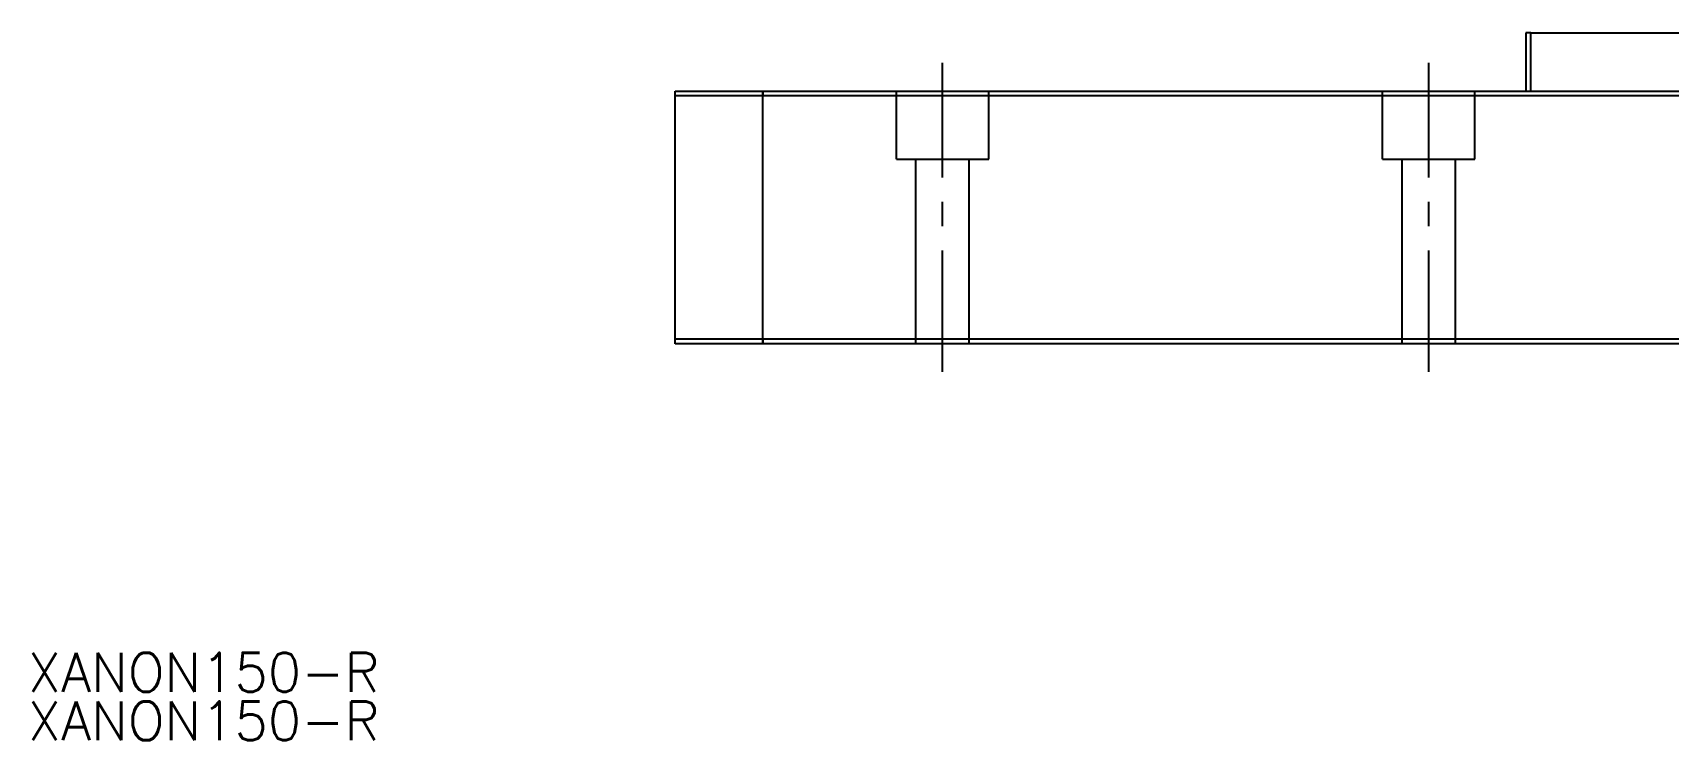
# Model space of a CAD drawing. Extents: x 14 to 733, y 13 to 249.
# Drawn here: x 14.4 to 182.6, y 13.2 to 86 of the extents above; entities that cross this region are included whole.
import ezdxf

# ---------------------------------------------------------------- set-up
doc = ezdxf.new("R2010")
doc.units = 0
doc.header["$LTSCALE"] = 10
doc.linetypes.add('CENTER', pattern=[2, 1.25, -0.25, 0.25, -0.25])
doc.linetypes.add('DASHED', pattern=[3.5, 2, -1.5])
doc.layers.get('0').update_dxf_attribs({"linetype": 'CONTINUOUS'})
doc.layers.add('CENTER', color=1, linetype='CENTER')
doc.styles.get("Standard").update_dxf_attribs({"font": 'txt.shx', "bigfont": '@extfont2.shx'})

msp = doc.modelspace()

# ---------------------------------------------------------------- linework, layer by layer
at = {"color": 7, "linetype": 'CONTINUOUS'}
for p, q in [((167.996115, 86), (167.996115, 80)), ((168.496115, 86), (167.996115, 86)), ((168.496115, 80), (168.496115, 86)), ((168.496115, 86), (207.496115, 86)), ((80.496115, 79.5), (80.496115, 80)), ((80.496115, 80), (89.496115, 80)), ((89.496115, 79.5), (80.496115, 79.5)), ((80.496115, 54.5), (80.496115, 79.5)), ((89.496115, 80), (89.496115, 79.5)), ((89.496115, 79.5), (89.496115, 80)), ((89.496115, 80), (326.496115, 80)), ((89.496115, 77), (89.496115, 79.5)), ((89.496115, 54.5), (89.496115, 79.5)), ((326.496115, 79.5), (89.496115, 79.5)), ((89.496115, 73), (89.496115, 77)), ((89.496115, 61), (89.496115, 73)), ((89.496115, 57), (89.496115, 61)), ((89.496115, 54.5), (89.496115, 57)), ((80.496115, 54.5), (89.496115, 54.5)), ((80.496115, 54), (80.496115, 54.5)), ((89.496115, 54), (80.496115, 54)), ((89.496115, 54.5), (89.496115, 54)), ((89.496115, 54.5), (326.496115, 54.5)), ((89.496115, 54), (89.496115, 54.5)), ((326.496115, 54), (89.496115, 54))]:
    msp.add_line(p, q, dxfattribs=at)
at = {"color": 3, "linetype": 'DASHED'}
for p, q in [((103.246115, 73), (103.246115, 80)), ((112.746115, 73), (112.746115, 80)), ((153.246115, 73), (153.246115, 80)), ((162.746115, 73), (162.746115, 80)), ((103.246115, 73), (112.746115, 73)), ((105.246115, 54), (105.246115, 73)), ((110.746115, 54), (110.746115, 73)), ((153.246115, 73), (162.746115, 73)), ((155.246115, 54), (155.246115, 73)), ((160.746115, 54), (160.746115, 73))]:
    msp.add_line(p, q, dxfattribs=at)
at = {"layer": 'CENTER', "color": 1, "linetype": 'CENTER'}
for p, q in [((107.996115, 51.1), (107.996115, 82.9)), ((157.996115, 51.1), (157.996115, 82.9))]:
    msp.add_line(p, q, dxfattribs=at)

# ---------------------------------------------------------------- texts
at = {"color": 7, "linetype": 'CONTINUOUS'}
for p in [(13.906858, 18.216667), (13.906858, 13.216667)]:
    msp.add_text('XANON150-R', height=4, dxfattribs=at).set_placement(p)

doc.saveas('drawing.dxf')
